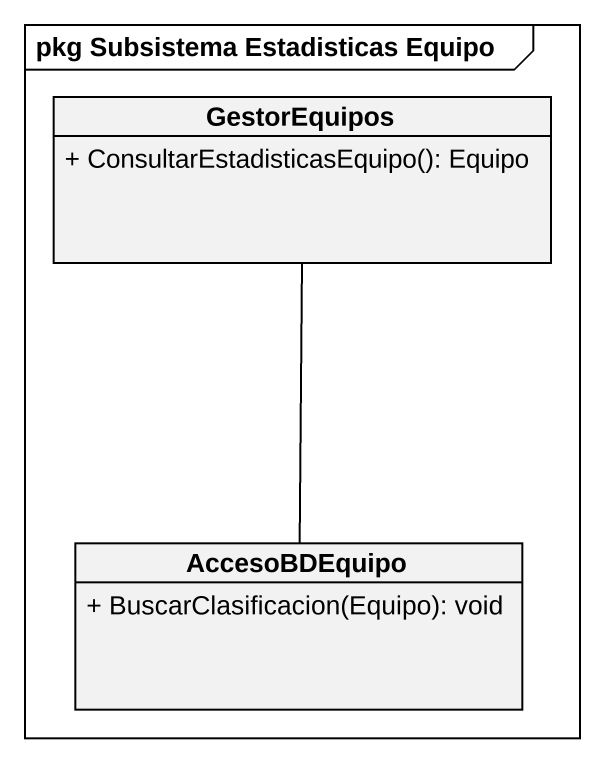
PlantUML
@startuml
mainframe pkg Subsistema Estadisticas Equipo
hide circle
hide empty members
skinparam classAttributeIconSize 0
class GestorEquipos {
  + ConsultarEstadisticasEquipo(): Equipo
}
class AccesoBDEquipo {
  + BuscarClasificacion(Equipo): void
}
GestorEquipos -- AccesoBDEquipo
@enduml
